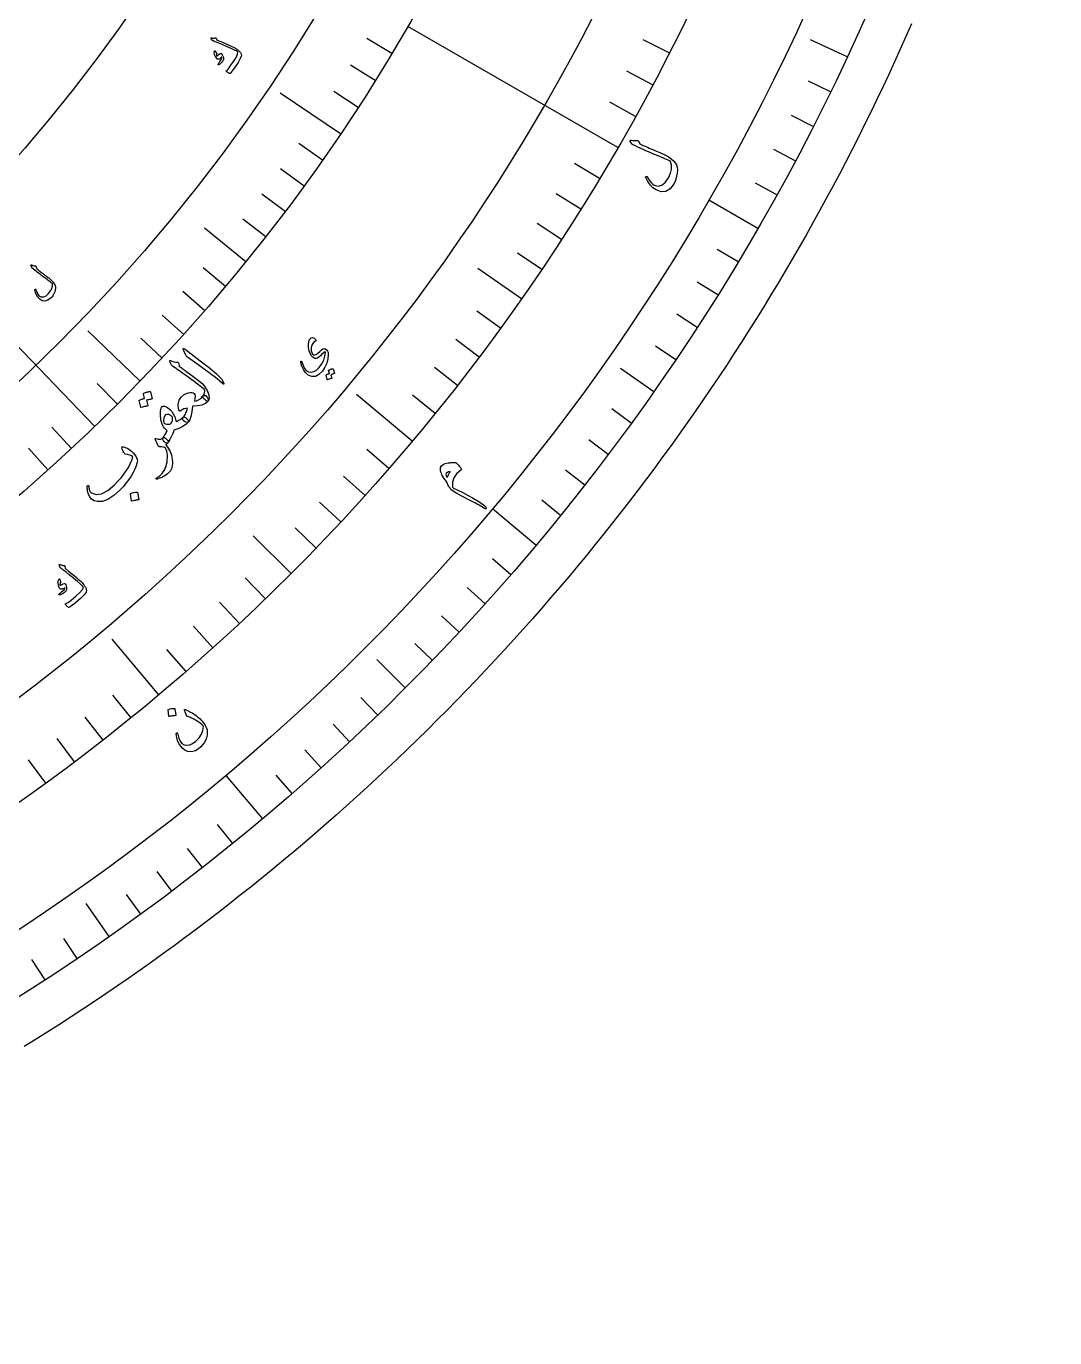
# Model space of a CAD drawing. Header units: millimetres. Extents: x -280 to 280, y -280 to 343.
# Drawn here: x 147.1 to 274.4, y -274.4 to -112.2 of the extents above; entities that cross this region are included whole.
import ezdxf

# ---------------------------------------------------------------- set-up
doc = ezdxf.new("R2010")
doc.units = ezdxf.units.MM
for name, color, linetype in [('CUT_OUTER', 1, 'Continuous'), ('ENGRAVE', 7, 'Continuous'), ('ENGRAVE_FINE', 8, 'Continuous'), ('TEXT', 5, 'Continuous')]:
    doc.layers.add(name, color=color, linetype=linetype)

msp = doc.modelspace()

# ---------------------------------------------------------------- linework, layer by layer
at = {"layer": 'CUT_OUTER'}
msp.add_lwpolyline([(256.6701, -111.8948), (255.9787, -113.4676), (255.2777, -115.0361), (254.567, -116.6003), (253.8468, -118.1601), (253.117, -119.7154), (252.3777, -121.2663), (251.6289, -122.8125), (250.8705, -124.3542), (250.1028, -125.8912), (249.3256, -127.4234), (248.5391, -128.9508), (247.7432, -130.4734), (246.938, -131.9911), (246.1234, -133.5038), (245.2996, -135.0115), (244.4666, -136.514), (243.6244, -138.0115), (242.7729, -139.5037), (241.9124, -140.9907), (241.0427, -142.4724), (240.164, -143.9488), (239.2762, -145.4197), (238.3795, -146.8851), (237.4737, -148.345), (236.559, -149.7993), (235.6354, -151.248), (234.7029, -152.691), (233.7616, -154.1282), (232.8115, -155.5597), (231.8526, -156.9852), (230.885, -158.4049), (229.9087, -159.8186), (228.9237, -161.2263), (227.9302, -162.6279), (226.928, -164.0234), (225.9173, -165.4127), (224.8981, -166.7958), (223.8704, -168.1726), (222.8343, -169.5431), (221.7898, -170.9072), (220.737, -172.2648), (219.6758, -173.616), (218.6064, -174.9607), (217.5288, -176.2987), (216.4429, -177.6301), (215.3489, -178.9548), (214.2468, -180.2728), (213.1367, -181.584), (212.0185, -182.8884), (210.8923, -184.1859), (209.7582, -185.4764), (208.6162, -186.76), (207.4663, -188.0365), (206.3086, -189.306), (205.1432, -190.5683), (203.97, -191.8234), (202.7892, -193.0714), (201.6007, -194.312), (200.4046, -195.5453), (199.201, -196.7713), (197.9899, -197.9899), (196.7713, -199.201), (195.5453, -200.4046), (194.312, -201.6007), (193.0714, -202.7892), (191.8234, -203.97), (190.5683, -205.1432), (189.306, -206.3086), (188.0365, -207.4663), (186.76, -208.6162), (185.4764, -209.7582), (184.1859, -210.8923), (182.8884, -212.0185), (181.584, -213.1367), (180.2728, -214.2468), (178.9548, -215.3489), (177.6301, -216.4429), (176.2987, -217.5288), (174.9607, -218.6064), (173.616, -219.6758), (172.2648, -220.737), (170.9072, -221.7898), (169.5431, -222.8343), (168.1726, -223.8704), (166.7958, -224.8981), (165.4127, -225.9173), (164.0234, -226.928), (162.6279, -227.9302), (161.2263, -228.9237), (159.8186, -229.9087), (158.4049, -230.885), (156.9852, -231.8526), (155.5597, -232.8115), (154.1282, -233.7616), (152.691, -234.7029), (151.248, -235.6354), (149.7993, -236.559), (148.345, -237.4737), (146.8851, -238.3795)], dxfattribs=at)
at = {"layer": 'ENGRAVE'}
for points in [[(220.3169, -127.2), (194.3361, -112.2)], [(248.6909, -115.9665), (244.1593, -113.8534)], [(186.0215, -125.5044), (178.5607, -120.4708)], [(237.6374, -137.2), (231.5752, -133.7)], [(174.3014, -141.3307), (169.1749, -137.1739)], [(155.6073, -161.684), (134.8042, -140.0685)], [(208.3923, -145.9178), (202.9859, -142.1322)], [(161.2082, -156.1002), (154.7426, -149.8395)], [(224.7753, -157.3894), (220.6796, -154.5215)], [(194.8817, -163.5252), (187.9873, -157.7401)], [(210.2026, -176.3809), (204.8403, -171.8814)], [(179.888, -179.888), (175.2211, -175.2211)], [(163.5252, -194.8817), (157.7401, -187.9873)], [(194.0301, -194.0301), (190.4946, -190.4946)], [(176.3809, -210.2026), (171.8814, -204.8403)], [(157.3894, -224.7753), (154.5215, -220.6796)]]:
    msp.add_lwpolyline(points, dxfattribs=at)
for radius in [274.4, 274.4, 267.4, 254.4, 254.4, 243.9, 224.4, 224.4, 213.9, 194.4, 194.4]:
    msp.add_circle((0, 0), radius, dxfattribs=at)
at = {"layer": 'ENGRAVE_FINE'}
for points in [[(192.3596, -115.5558), (189.2736, -113.702)], [(226.6721, -115.4952), (223.4644, -113.8608)], [(190.3061, -118.9072), (187.2531, -116.9996)], [(224.6219, -119.4336), (221.4433, -117.7435)], [(246.6291, -120.289), (243.9327, -118.9739)], [(188.1933, -122.2238), (185.1741, -120.263)], [(222.5033, -123.3356), (219.3546, -121.5903)], [(244.4922, -124.575), (241.8192, -123.213)], [(183.7915, -128.748), (180.843, -126.6825)], [(242.2808, -128.823), (239.632, -127.4146)], [(218.0634, -131.0257), (214.9776, -129.1715)], [(181.5038, -131.9535), (178.592, -129.8366)], [(179.1591, -135.1198), (176.2849, -132.9521)], [(215.7434, -134.8115), (212.6905, -132.9038)], [(239.9956, -133.0318), (237.3718, -131.5773)], [(176.7581, -138.2459), (173.9224, -136.028)], [(213.3578, -138.5562), (210.3386, -136.5955)], [(210.9072, -142.2587), (207.9226, -140.2456)], [(235.2067, -141.3264), (232.6352, -139.7813)], [(171.7898, -144.3732), (169.0338, -142.0571)], [(232.7044, -145.4098), (230.1603, -143.8201)], [(169.2239, -147.3724), (166.5091, -145.0082)], [(205.8139, -149.5326), (202.9015, -147.4165)], [(166.6045, -150.3273), (163.9317, -147.9157)], [(230.1312, -149.449), (227.6152, -147.815)], [(163.9323, -153.2369), (161.3024, -150.7786)], [(203.1729, -153.1017), (200.2978, -150.9352)], [(227.4879, -153.4425), (225.0008, -151.765)], [(200.4699, -156.6243), (197.6331, -154.4079)], [(158.4329, -158.9162), (155.8912, -156.3668)], [(197.7059, -160.0991), (194.9082, -157.8336)], [(221.9943, -161.2883), (219.5672, -159.5249)], [(152.7322, -164.4027), (150.2819, -161.7652)], [(219.1456, -165.138), (216.7497, -163.3326)], [(149.8084, -167.0712), (147.4051, -164.391)], [(191.9981, -166.9014), (189.2812, -164.5396)], [(189.056, -170.2268), (186.3807, -167.818)], [(216.2302, -168.9375), (213.8661, -167.0905)], [(186.0564, -173.5004), (183.4235, -171.0452)], [(213.2489, -172.6855), (210.9174, -170.7976)], [(183, -176.7211), (180.4104, -174.2203)], [(207.0923, -180.0226), (204.8282, -178.0544)], [(176.7211, -183), (174.2203, -180.4104)], [(203.9189, -183.6094), (201.6895, -181.602)], [(173.5004, -186.0564), (171.0452, -183.4235)], [(170.2268, -189.056), (167.818, -186.3807)], [(200.6835, -187.1404), (198.4894, -185.0944)], [(166.9014, -191.9981), (164.5396, -189.2812)], [(197.3868, -190.6143), (195.2288, -188.5303)], [(160.0991, -197.7059), (157.8336, -194.9082)], [(190.6143, -197.3868), (188.5303, -195.2288)], [(156.6243, -200.4699), (154.4079, -197.6331)], [(187.1404, -200.6835), (185.0944, -198.4894)], [(153.1017, -203.1729), (150.9352, -200.2978)], [(183.6094, -203.9189), (181.602, -201.6895)], [(149.5326, -205.8139), (147.4165, -202.9015)], [(180.0226, -207.0923), (178.0544, -204.8282)], [(172.6855, -213.2489), (170.7976, -210.9174)], [(168.9375, -216.2302), (167.0905, -213.8661)], [(165.138, -219.1456), (163.3326, -216.7497)], [(161.2883, -221.9943), (159.5249, -219.5672)], [(153.4425, -227.4879), (151.765, -225.0008)], [(149.449, -230.1312), (147.815, -227.6152)]]:
    msp.add_lwpolyline(points, dxfattribs=at)
at = {"layer": 'TEXT'}
for points in [[(170.0605, -113.6406), (170.1282, -113.6482), (170.194, -113.6529), (170.258, -113.6547), (170.32, -113.6535), (170.3804, -113.6491), (170.4394, -113.6412), (170.4968, -113.6297), (170.5528, -113.6148), (170.5799, -113.6128), (170.6039, -113.6221), (170.6246, -113.6426), (170.642, -113.6742), (170.7274, -113.8516), (170.7372, -113.8699), (170.7463, -113.8843), (170.7545, -113.8948), (170.762, -113.9015), (171.1937, -114.0791), (171.5824, -114.2418), (171.9279, -114.3898), (172.2302, -114.523), (172.4887, -114.6417), (172.703, -114.7461), (172.8729, -114.8362), (172.9985, -114.912), (173.2289, -115.0651), (173.2992, -115.1177), (173.3675, -115.174), (173.4337, -115.2341), (173.4978, -115.298), (173.5597, -115.3658), (173.6191, -115.438), (173.676, -115.5146), (173.7305, -115.5955), (173.7471, -115.8117), (173.6135, -116.1751), (173.3286, -116.685), (172.8911, -117.3404), (172.7458, -117.5391), (172.606, -117.7193), (172.4717, -117.881), (172.3431, -118.024), (172.3271, -118.0342), (172.3111, -118.0382), (172.295, -118.0362), (172.2787, -118.0281), (172.2045, -117.9834), (172.1373, -117.9423), (172.0771, -117.9047), (172.0239, -117.8706), (171.9771, -117.8397), (171.9362, -117.8114), (171.9011, -117.7858), (171.8718, -117.763), (171.856, -117.7492), (171.8506, -117.7365), (171.8556, -117.7249), (171.8709, -117.7144), (171.9785, -117.6278), (172.0988, -117.5036), (172.2318, -117.3417), (172.3774, -117.1422), (172.7906, -116.5313), (173.0834, -116.0332), (173.2571, -115.6486), (173.3122, -115.3783), (173.169, -115.2833), (172.8897, -115.1393), (172.4745, -114.9461), (171.9236, -114.7033), (171.3696, -114.4636), (170.9498, -114.2835), (170.6639, -114.1632), (170.5119, -114.103), (170.4695, -114.0876), (170.4299, -114.0732), (170.393, -114.0599), (170.3589, -114.0475), (170.3277, -114.0363), (170.2999, -114.0264), (170.2754, -114.018), (170.2543, -114.0109), (170.2099, -113.9929), (170.1719, -113.9691), (170.1402, -113.9396), (170.115, -113.9043), (169.9955, -113.6973), (169.9883, -113.682), (169.9856, -113.6689), (169.9873, -113.658), (169.9936, -113.6493), (170.0071, -113.6424), (170.0228, -113.6387), (170.0406, -113.6381), (170.0605, -113.6406)], [(170.4105, -115.2247), (170.4175, -115.2168), (170.4261, -115.2117), (170.4363, -115.2093), (170.448, -115.2096), (170.4564, -115.2128), (170.4647, -115.2176), (170.4728, -115.2239), (170.4807, -115.2317), (170.6628, -115.4966), (170.6798, -115.5255), (170.6907, -115.551), (170.6953, -115.5731), (170.6937, -115.5919), (170.6709, -115.6614), (170.6592, -115.7258), (170.6587, -115.785), (170.6693, -115.8392), (170.6819, -115.857), (170.7059, -115.8606), (170.7413, -115.8499), (170.788, -115.825), (170.8147, -115.8052), (170.8413, -115.7841), (170.868, -115.7618), (170.8946, -115.7381), (170.9215, -115.713), (170.9487, -115.6859), (170.9764, -115.657), (171.0044, -115.6263), (171.1334, -115.5418), (171.2604, -115.5725), (171.3853, -115.7186), (171.5078, -115.9803), (171.5347, -116.0722), (171.5488, -116.154), (171.5502, -116.2254), (171.539, -116.2867), (171.5147, -116.3458), (171.4705, -116.4204), (171.4064, -116.5103), (171.3223, -116.6157), (171.2782, -116.6686), (171.2343, -116.7174), (171.1906, -116.7621), (171.1471, -116.8027), (171.1047, -116.8397), (171.0643, -116.8739), (171.0258, -116.9051), (170.9894, -116.9334), (170.9616, -116.9472), (170.9364, -116.9534), (170.9138, -116.952), (170.8939, -116.943), (170.8775, -116.9276), (170.8704, -116.9099), (170.8724, -116.89), (170.8837, -116.8679), (170.9235, -116.8003), (170.9699, -116.7243), (171.0227, -116.64), (171.082, -116.5473), (171.1925, -116.3743), (171.2723, -116.2349), (171.3215, -116.129), (171.3402, -116.0568), (171.3397, -116.0455), (171.3352, -116.0365), (171.3265, -116.0298), (171.3137, -116.0254), (171.3043, -116.0249), (171.293, -116.0283), (171.28, -116.0356), (171.2652, -116.0467), (171.141, -116.1594), (171.0864, -116.2046), (171.0327, -116.2385), (170.9798, -116.2611), (170.9277, -116.2724), (170.8738, -116.2752), (170.8262, -116.2661), (170.7849, -116.2452), (170.75, -116.2125), (170.5438, -115.9486), (170.4185, -115.696), (170.3741, -115.4548), (170.4105, -115.2247)], [(221.86, -126.4392), (221.8437, -126.412), (221.8364, -126.3849), (221.8381, -126.3579), (221.8489, -126.3309), (221.8676, -126.3084), (221.8929, -126.2948), (221.9248, -126.2901), (221.9634, -126.2942), (222.1843, -126.3249), (222.3834, -126.3367), (222.5607, -126.3296), (222.7163, -126.3036), (222.7691, -126.2998), (222.8174, -126.3176), (222.8612, -126.3571), (222.9005, -126.4183), (222.9168, -126.4525), (222.9327, -126.4851), (222.9481, -126.5162), (222.9631, -126.5458), (222.9772, -126.5736), (222.9899, -126.5994), (223.0011, -126.623), (223.0109, -126.6446), (223.0298, -126.6822), (223.0579, -126.7173), (223.0952, -126.75), (223.1416, -126.7802), (223.2826, -126.8481), (223.4374, -126.9201), (223.6062, -126.9961), (223.789, -127.0762), (223.9854, -127.1607), (224.1952, -127.2503), (224.4184, -127.3448), (224.655, -127.4443), (224.8929, -127.5403), (225.1157, -127.6321), (225.3232, -127.7198), (225.5157, -127.8033), (225.6936, -127.8825), (225.858, -127.9572), (226.0087, -128.0274), (226.1457, -128.093), (226.542, -128.3039), (226.8938, -128.5453), (227.2009, -128.8176), (227.4631, -129.1207), (227.5913, -129.3442), (227.6692, -129.6217), (227.6966, -129.9532), (227.6733, -130.3387), (227.6094, -130.7349), (227.5201, -131.0906), (227.4054, -131.4056), (227.2656, -131.68), (226.788, -132.2926), (226.2615, -132.6227), (225.6875, -132.6704), (225.0665, -132.4367), (224.6667, -132.1556), (224.3202, -131.8038), (224.0265, -131.3818), (223.7854, -130.8899), (223.7741, -130.8566), (223.7722, -130.8275), (223.7796, -130.8025), (223.7963, -130.7817), (223.8198, -130.7629), (223.8427, -130.7515), (223.8652, -130.7477), (223.8872, -130.7515), (223.9169, -130.7623), (223.9421, -130.7783), (223.963, -130.7997), (223.9795, -130.8262), (224.2237, -131.2083), (224.4484, -131.505), (224.6537, -131.7163), (224.8399, -131.8418), (225.3326, -131.9555), (225.7886, -131.8435), (226.2071, -131.5053), (226.5872, -130.9407), (226.8356, -130.3774), (226.9615, -129.8503), (226.9653, -129.3598), (226.8473, -128.9064), (226.7066, -128.8346), (226.5403, -128.7541), (226.3485, -128.6649), (226.1312, -128.567), (225.8875, -128.4605), (225.6167, -128.3457), (225.3188, -128.2225), (224.994, -128.0909), (224.6608, -127.9515), (224.3337, -127.8129), (224.0127, -127.675), (223.6977, -127.5379), (223.3891, -127.4011), (223.087, -127.2641), (222.7916, -127.1269), (222.5027, -126.9896), (222.2184, -126.8682), (222.1888, -126.8494), (222.1629, -126.8288), (222.1405, -126.8065), (222.1218, -126.7824)], [(147.7149, -141.7846), (147.7092, -141.7656), (147.7089, -141.748), (147.7141, -141.7319), (147.7249, -141.7171), (147.7397, -141.7063), (147.7571, -141.7019), (147.7772, -141.7038), (147.8, -141.7122), (147.9293, -141.7644), (148.0484, -141.8018), (148.1571, -141.8245), (148.2555, -141.8324), (148.2881, -141.8381), (148.3147, -141.8563), (148.3351, -141.8869), (148.3495, -141.9301), (148.3541, -141.9533), (148.3587, -141.9756), (148.3633, -141.9968), (148.3678, -142.0171), (148.3721, -142.0361), (148.3758, -142.0537), (148.379, -142.0697), (148.3816, -142.0843), (148.3873, -142.11), (148.3989, -142.1357), (148.4165, -142.1612), (148.44, -142.1866), (148.515, -142.2493), (148.5979, -142.3166), (148.6886, -142.3884), (148.7871, -142.4649), (148.8932, -142.5461), (149.0067, -142.6325), (149.1275, -142.7239), (149.2557, -142.8203), (149.3852, -142.9149), (149.5061, -143.0046), (149.6185, -143.0895), (149.7223, -143.1696), (149.8181, -143.2448), (149.9062, -143.3152), (149.9868, -143.3808), (150.0598, -143.4415), (150.2676, -143.63), (150.4438, -143.8302), (150.5883, -144.0421), (150.7008, -144.2659), (150.7444, -144.4209), (150.7493, -144.6008), (150.7154, -144.8058), (150.6427, -145.0356), (150.5439, -145.2657), (150.4358, -145.4675), (150.3187, -145.6408), (150.1925, -145.7856), (149.8106, -146.084), (149.4418, -146.2041), (149.0867, -146.1461), (148.7454, -145.9106), (148.5454, -145.6797), (148.3883, -145.4141), (148.274, -145.1138), (148.2022, -144.7789), (148.2005, -144.757), (148.2037, -144.739), (148.212, -144.725), (148.2253, -144.7149), (148.2424, -144.707), (148.258, -144.7036), (148.2722, -144.7047), (148.285, -144.7103), (148.3013, -144.7213), (148.3142, -144.7349), (148.3237, -144.751), (148.3297, -144.7696), (148.4199, -145.0382), (148.5112, -145.2522), (148.6038, -145.4113), (148.6977, -145.5156), (148.9793, -145.6591), (149.2727, -145.6603), (149.5775, -145.5188), (149.8933, -145.2345), (150.1293, -144.9312), (150.2858, -144.631), (150.3628, -144.3345), (150.3604, -144.0418), (150.2862, -143.9768), (150.1977, -143.9026), (150.0951, -143.8192), (149.9784, -143.7266), (149.847, -143.6248), (149.7004, -143.5138), (149.5388, -143.3937), (149.362, -143.2643), (149.1813, -143.1289), (149.0042, -142.995), (148.8307, -142.8624), (148.6607, -142.7312), (148.4945, -142.6012), (148.3324, -142.4721), (148.1742, -142.3439), (148.0201, -142.2166), (147.8662, -142.0997), (147.8512, -142.0838), (147.8386, -142.0673), (147.8285, -142.0504), (147.8208, -142.0329)], [(182.9021, -151.1366), (182.7226, -151.2483), (182.5778, -151.4188), (182.4675, -151.6482), (182.3916, -151.9366), (182.3742, -152.1455), (182.3928, -152.3473), (182.4475, -152.5421), (182.5383, -152.7299), (182.562, -152.7608), (182.5918, -152.7868), (182.6279, -152.8079), (182.6701, -152.824), (182.8352, -152.8334), (183.0183, -152.7704), (183.2191, -152.635), (183.4376, -152.4271), (183.6506, -152.2196), (183.8316, -152.0905), (183.9806, -152.04), (184.0978, -152.0681), (184.2763, -152.208), (184.4033, -152.3711), (184.4788, -152.5576), (184.5026, -152.7674), (184.4481, -153.3273), (184.3087, -153.8578), (184.0847, -154.3585), (183.7761, -154.8288), (183.3505, -155.2677), (182.917, -155.4979), (182.4764, -155.5197), (182.0292, -155.3335), (181.8312, -155.1758), (181.6459, -154.9696), (181.4734, -154.715), (181.3133, -154.4121), (181.2745, -154.3211), (181.2388, -154.2314), (181.2062, -154.1427), (181.1767, -154.0552), (181.1502, -153.9683), (181.1268, -153.8814), (181.1063, -153.7946), (181.0888, -153.7079), (181.086, -153.6668), (181.0942, -153.6392), (181.1134, -153.625), (181.1436, -153.6242), (181.1721, -153.6337), (181.1952, -153.6497), (181.2128, -153.6722), (181.2248, -153.7012), (181.3732, -154.1621), (181.5576, -154.5179), (181.7786, -154.7684), (182.0365, -154.9133), (182.3883, -154.9717), (182.7272, -154.9058), (183.0531, -154.7155), (183.3653, -154.4008), (183.6953, -153.9386), (183.9338, -153.4736), (184.081, -153.0064), (184.1368, -152.5374), (184.1352, -152.5052), (184.1242, -152.4845), (184.1037, -152.4751), (184.0738, -152.4772), (183.9892, -152.516), (183.8701, -152.6061), (183.7164, -152.7474), (183.5279, -152.9399), (183.3272, -153.1283), (183.1453, -153.2479), (182.9822, -153.2988), (182.838, -153.2811), (182.7048, -153.2171), (182.5832, -153.1284), (182.4733, -153.0149), (182.3749, -152.8766), (182.2166, -152.5634), (182.112, -152.2257), (182.0607, -151.8638), (182.0628, -151.4776), (182.0686, -151.3795), (182.079, -151.2881), (182.0937, -151.2035), (182.113, -151.1256), (182.1361, -151.0546), (182.1627, -150.9903), (182.1926, -150.9329), (182.2259, -150.8823), (182.3931, -150.715), (182.5649, -150.6697), (182.7416, -150.7464), (182.9232, -150.9453), (182.9603, -151.0131), (182.9692, -151.0676), (182.9498, -151.1088), (182.9021, -151.1366)], [(166.6153, -152.331), (166.5449, -152.1449), (166.5475, -152.0495), (166.6233, -152.0448), (166.7723, -152.1306), (168.6565, -153.5537), (169.8117, -154.4284), (170.6844, -155.1823), (171.2735, -155.8164), (171.5784, -156.3315), (171.5914, -156.3867), (171.5909, -156.4247), (171.5768, -156.4454), (171.5493, -156.4489), (171.517, -156.4424), (171.4819, -156.4267), (171.4437, -156.4017), (171.4027, -156.3676), (171.0956, -156.0874), (170.7569, -155.8045), (170.3867, -155.5188), (169.9851, -155.2301), (169.8819, -155.1528), (169.6005, -154.9469), (169.1411, -154.612), (168.5039, -154.148), (167.082, -153.1287), (167.0108, -153.0698), (166.9512, -153.0088), (166.9032, -152.9457), (166.867, -152.8805)], [(165.103, -154.1095), (165.0319, -153.9563), (164.9747, -153.8355), (164.9316, -153.7472), (164.9026, -153.6912), (164.8861, -153.6534), (164.8808, -153.6196), (164.8865, -153.5896), (164.9034, -153.5636), (164.9314, -153.5424), (164.9641, -153.5336), (165.0017, -153.5373), (165.044, -153.5534), (165.2478, -153.6364), (165.4472, -153.6941), (165.6421, -153.7266), (165.8325, -153.7339), (165.89, -153.7398), (165.9351, -153.7679), (165.9677, -153.8183), (165.988, -153.8908), (166.0649, -154.2453), (166.1721, -154.3256), (166.2775, -154.4042), (166.3812, -154.4811), (166.4832, -154.5564), (166.5834, -154.6301), (166.6819, -154.7021), (166.7786, -154.7725), (166.8735, -154.8412), (167.7527, -155.4774), (168.4252, -155.9907), (168.8904, -156.3816), (169.1482, -156.6505), (169.5197, -157.2424), (169.7234, -157.7555), (169.7593, -158.1897), (169.6276, -158.5445), (169.621, -158.5515), (169.6144, -158.5586), (169.6078, -158.5657), (169.6012, -158.5727), (169.5225, -158.5778), (169.4071, -158.5203), (169.255, -158.4002), (169.0661, -158.2176), (169.0013, -158.1446), (168.9681, -158.0765), (168.9666, -158.0132), (168.9966, -157.9547), (169.1279, -157.7429), (169.2021, -157.5339), (169.2193, -157.3279), (169.1793, -157.125), (169.0266, -156.9942), (168.8492, -156.8495), (168.647, -156.6908), (168.4202, -156.5181), (168.1701, -156.3317), (167.8979, -156.132), (167.6037, -155.9191), (167.2875, -155.6928), (166.9788, -155.468), (166.7008, -155.2666), (166.4533, -155.0888), (166.2365, -154.9344), (166.0509, -154.8027), (165.8975, -154.6928), (165.7763, -154.6047), (165.6871, -154.5385), (165.2229, -154.2342), (165.1814, -154.1995), (165.1476, -154.1672), (165.1215, -154.1372), (165.103, -154.1095)], [(184.5379, -154.7718), (184.537, -154.7608), (184.5405, -154.7494), (184.5484, -154.7375), (184.5607, -154.7253), (184.618, -154.6926), (184.6758, -154.6628), (184.7341, -154.6361), (184.793, -154.6123), (184.8529, -154.5914), (184.9145, -154.5735), (184.9777, -154.5584), (185.0425, -154.5462), (185.0586, -154.5468), (185.0718, -154.5522), (185.0821, -154.5623), (185.0894, -154.5772), (185.2575, -155.1119), (185.2569, -155.1222), (185.2491, -155.1316), (185.2339, -155.14), (185.2115, -155.1475), (185.1939, -155.1507), (185.1674, -155.1578), (185.1321, -155.1688), (185.0879, -155.1837), (185.0344, -155.2026), (184.9709, -155.2254), (184.8974, -155.2523), (184.8141, -155.283), (184.9402, -155.7022), (184.9417, -155.7179), (184.9346, -155.7305), (184.919, -155.7401), (184.8948, -155.7465), (184.8739, -155.7521), (184.8416, -155.7615), (184.798, -155.7747), (184.743, -155.7918), (184.6761, -155.8133), (184.5969, -155.8397), (184.5053, -155.8712), (184.4013, -155.9077), (184.3878, -155.9092), (184.3779, -155.9065), (184.3716, -155.8995), (184.3688, -155.8884), (184.2215, -155.3602), (184.2206, -155.3492), (184.2241, -155.3378), (184.2321, -155.326), (184.2444, -155.3138), (184.2913, -155.2844), (184.3392, -155.2579), (184.3882, -155.2344), (184.4382, -155.2138), (184.489, -155.1959), (184.5403, -155.1804), (184.5921, -155.1674), (184.6443, -155.1569)], [(161.6457, -157.6359), (161.6453, -157.6191), (161.6516, -157.6023), (161.6647, -157.5854), (161.6845, -157.5686), (161.7744, -157.527), (161.8649, -157.4899), (161.9559, -157.4574), (162.0474, -157.4295), (162.1403, -157.4062), (162.2354, -157.3874), (162.3328, -157.3732), (162.4323, -157.3635), (162.4568, -157.3667), (162.4764, -157.3767), (162.4911, -157.3934), (162.5009, -157.4169), (162.7087, -158.2499), (162.707, -158.2655), (162.6942, -158.2787), (162.6704, -158.2893), (162.6356, -158.2975), (162.6085, -158.3), (162.5676, -158.3072), (162.513, -158.3191), (162.4445, -158.3356), (162.3614, -158.3569), (162.2628, -158.3827), (162.1487, -158.4133), (162.0192, -158.4484), (162.1724, -159.1012), (162.1732, -159.1252), (162.1613, -159.1433), (162.1366, -159.1556), (162.0993, -159.162), (162.0669, -159.1675), (162.017, -159.1773), (161.9494, -159.1913), (161.8642, -159.2095), (161.7606, -159.2327), (161.6377, -159.2618), (161.4955, -159.2966), (161.3341, -159.3372), (161.3135, -159.3376), (161.2987, -159.3321), (161.2897, -159.3207), (161.2865, -159.3035), (161.1118, -158.4827), (161.1115, -158.4659), (161.118, -158.4491), (161.1311, -158.4323), (161.1509, -158.4155), (161.2248, -158.3776), (161.3, -158.3442), (161.3766, -158.3155), (161.4545, -158.2913), (161.5333, -158.2713), (161.6126, -158.255), (161.6924, -158.2425), (161.7727, -158.2337)], [(168.9966, -157.9547), (169.1081, -157.866), (169.2191, -157.8394), (169.3296, -157.8749), (169.4395, -157.9725), (169.5737, -158.1619), (169.6497, -158.3204), (169.6677, -158.4479), (169.6276, -158.5445), (169.2938, -158.8421), (168.8582, -159.0454), (168.3214, -159.1537), (167.684, -159.1664), (167.6107, -159.8759), (167.5034, -160.4369), (167.3632, -160.849), (167.191, -161.1119), (167.1037, -161.1696), (166.9962, -161.1826), (166.8684, -161.1508), (166.7206, -161.0743), (166.5591, -160.9375), (166.4801, -160.7983), (166.4834, -160.6567), (166.5691, -160.5126), (166.6617, -160.3957), (166.746, -160.2734), (166.8221, -160.1457), (166.8899, -160.0126), (166.949, -159.8738), (166.9989, -159.7288), (167.0397, -159.5776), (167.0713, -159.4203), (166.8583, -159.4471), (166.6403, -159.5171), (166.4173, -159.6302), (166.1891, -159.7864), (166.1647, -159.7971), (166.1384, -159.7942), (166.11, -159.7778), (166.0798, -159.7478), (166.0054, -159.6131), (165.9563, -159.4296), (165.9324, -159.1974), (165.9333, -158.9164), (166.0419, -158.4339), (166.2839, -158.0449), (166.6599, -157.7487), (167.1705, -157.5445), (167.4231, -157.4914), (167.6297, -157.4836), (167.7903, -157.5211), (167.905, -157.604), (167.9791, -157.7459), (168.0109, -157.9538), (168.0004, -158.2275), (167.9472, -158.5673), (168.1962, -158.5235), (168.4543, -158.4069), (168.7212, -158.2173), (168.9966, -157.9547)], [(163.9431, -159.2381), (163.9529, -159.2284), (163.9622, -159.2201), (163.9712, -159.213), (163.9797, -159.2072), (163.9883, -159.2023), (163.9973, -159.1978), (164.0067, -159.1936), (164.0166, -159.19), (164.1515, -159.1758), (164.2939, -159.1969), (164.4438, -159.2533), (164.6012, -159.3452), (164.8847, -159.5689), (165.1247, -159.822), (165.3211, -160.1046), (165.4737, -160.4169), (165.5046, -160.4953), (165.5338, -160.5755), (165.5613, -160.6574), (165.5871, -160.741), (165.6112, -160.8264), (165.6336, -160.9135), (165.6543, -161.0024), (165.6733, -161.093), (165.8115, -161.0226), (165.9425, -160.9518), (166.0662, -160.8807), (166.1827, -160.8091), (166.2915, -160.7367), (166.3921, -160.6632), (166.4847, -160.5885), (166.5691, -160.5126), (166.6099, -160.4918), (166.6657, -160.4987), (166.7365, -160.5333), (166.8221, -160.5957), (167.0236, -160.7695), (167.1522, -160.9135), (167.2081, -161.0276), (167.191, -161.1119), (166.9013, -161.4086), (166.5069, -161.6811), (166.008, -161.9288), (165.405, -162.1509), (165.3336, -162.3538), (165.246, -162.573), (165.1419, -162.8086), (165.0214, -163.0604), (164.8955, -163.3071), (164.7888, -163.5), (164.7015, -163.639), (164.6337, -163.7242), (164.586, -163.7535), (164.5247, -163.7589), (164.4498, -163.7407), (164.3613, -163.6986), (164.3152, -163.6701), (164.272, -163.6386), (164.2319, -163.6042), (164.1947, -163.5667), (164.1597, -163.5271), (164.1259, -163.4862), (164.0934, -163.4441), (164.0621, -163.4006), (164.0137, -163.3116), (163.9908, -163.2343), (163.9933, -163.1688), (164.0213, -163.1152), (164.1008, -162.9998), (164.1765, -162.8857), (164.2483, -162.7729), (164.3161, -162.6613), (164.3809, -162.5502), (164.4435, -162.4386), (164.504, -162.3266), (164.5622, -162.2142), (164.3962, -162.0759), (164.2461, -161.9094), (164.112, -161.7149), (163.9936, -161.4923), (163.9142, -161.2968), (163.8485, -161.0958), (163.7967, -160.8893), (163.7585, -160.6773), (163.7349, -160.4589), (163.7267, -160.2333), (163.7337, -160.0005), (163.7561, -159.7604), (163.7858, -159.5856), (163.8268, -159.4403), (163.8792, -159.3245), (163.9431, -159.2381)], [(164.3727, -160.2552), (164.2252, -160.4244), (164.1374, -160.6369), (164.109, -160.893), (164.1401, -161.1927), (164.1718, -161.27), (164.2449, -161.3326), (164.3594, -161.3803), (164.5154, -161.4132), (164.6847, -161.4204), (164.8326, -161.398), (164.959, -161.3461), (165.0638, -161.2646), (165.1478, -161.1451), (165.2049, -160.986), (165.235, -160.7874), (165.2381, -160.5494), (164.9979, -160.3352), (164.7736, -160.2149), (164.5653, -160.1882), (164.3727, -160.2552)], [(163.4414, -164.0757), (163.1106, -163.3213), (163.0907, -163.2547), (163.092, -163.211), (163.1146, -163.1902), (163.1583, -163.1923), (163.3102, -163.2303), (163.4469, -163.2564), (163.5684, -163.2706), (163.6746, -163.2729), (163.7732, -163.2572), (163.865, -163.2246), (163.9499, -163.175), (164.0281, -163.1083), (164.1181, -163.0552), (164.2252, -163.0597), (164.3495, -163.1218), (164.4908, -163.2417), (164.6125, -163.383), (164.6781, -163.5093), (164.6874, -163.6208), (164.6405, -163.7173), (164.5881, -163.7752), (164.5331, -163.8321), (164.4755, -163.8882), (164.4153, -163.9435), (164.4081, -163.9559), (164.4068, -163.9725), (164.4114, -163.9933), (164.422, -164.0184), (164.7066, -164.3759), (164.9286, -164.7775), (165.0875, -165.2234), (165.183, -165.7137), (165.2166, -166.1889), (165.1903, -166.5895), (165.1043, -166.9152), (164.9591, -167.1657), (164.7858, -167.3643), (164.6153, -167.5346), (164.4478, -167.6763), (164.2832, -167.7897), (164.196, -167.8382), (164.1005, -167.8879), (163.9969, -167.9388), (163.8851, -167.9909), (163.7648, -168.0429), (163.6354, -168.0935), (163.4971, -168.1427), (163.3499, -168.1905), (163.3141, -168.2035), (163.2827, -168.2089), (163.2558, -168.2066), (163.2334, -168.1966), (163.2077, -168.1789), (163.1914, -168.1604), (163.1846, -168.1411), (163.1872, -168.121), (163.1942, -168.0984), (163.207, -168.0784), (163.2258, -168.061), (163.2505, -168.0462), (163.5136, -167.8757), (163.7407, -167.6961), (163.9318, -167.5075), (164.087, -167.3102), (164.2179, -167.0922), (164.329, -166.8621), (164.4203, -166.6201), (164.4918, -166.3661), (164.5443, -166.1002), (164.5787, -165.8224), (164.5948, -165.5329), (164.5928, -165.2316), (164.5665, -164.9808), (164.5176, -164.7542), (164.4463, -164.5516), (164.3525, -164.3731), (164.2451, -164.2905), (164.0857, -164.2327), (163.8743, -164.1997), (163.611, -164.1913), (163.5595, -164.1841), (163.5141, -164.1624), (163.4747, -164.1263), (163.4414, -164.0757)], [(159.0661, -164.2035), (159.1684, -164.2171), (159.2728, -164.2404), (159.3791, -164.2735), (159.4875, -164.3163), (159.5974, -164.3683), (159.7086, -164.4293), (159.8209, -164.4991), (159.9345, -164.5778), (160.1491, -164.7489), (160.3433, -164.9366), (160.5168, -165.1409), (160.6698, -165.362), (160.7862, -165.5784), (160.8569, -165.7755), (160.882, -165.9534), (160.8614, -166.112), (160.7211, -166.5388), (160.5466, -166.9659), (160.3379, -167.3931), (160.095, -167.8203), (159.8169, -168.2465), (159.5029, -168.6706), (159.1529, -169.0923), (158.7669, -169.5114), (157.9804, -170.23), (157.2385, -170.715), (156.5436, -170.9671), (155.8973, -170.9873), (155.5269, -170.8793), (155.2199, -170.6793), (154.976, -170.388), (154.7948, -170.0055), (154.7668, -169.9129), (154.7424, -169.8147), (154.7216, -169.7107), (154.7044, -169.6009), (154.6908, -169.4854), (154.6808, -169.3642), (154.6744, -169.2372), (154.6716, -169.1045), (154.6741, -169.064), (154.6848, -169.0306), (154.7037, -169.0044), (154.7307, -168.9854), (154.7526, -168.9766), (154.7768, -168.9757), (154.8032, -168.9824), (154.8318, -168.9968), (154.8548, -169.014), (154.8709, -169.0359), (154.8799, -169.0626), (154.882, -169.094), (154.8877, -169.2214), (154.9019, -169.3458), (154.9247, -169.4672), (154.956, -169.5856), (154.9973, -169.6885), (155.0494, -169.7766), (155.1123, -169.8499), (155.186, -169.9084), (155.7736, -170.1066), (156.4474, -170.0052), (157.2059, -169.6026), (158.0467, -168.8975), (158.4702, -168.4684), (158.8535, -168.0381), (159.1965, -167.6069), (159.4993, -167.175), (159.7623, -166.7422), (159.986, -166.3083), (160.1705, -165.8736), (160.3156, -165.4382), (160.1495, -165.3236), (159.9322, -165.2283), (159.664, -165.1524), (159.3448, -165.0955), (159.323, -165.0815), (159.2913, -165.047), (159.2499, -164.992), (159.1985, -164.9165), (159.1953, -164.9071), (159.192, -164.8994), (159.1887, -164.8934), (159.1854, -164.8891), (159.1227, -164.7796), (159.0603, -164.6497), (158.9981, -164.4996), (158.9361, -164.3293), (158.9246, -164.2703), (158.9425, -164.2297), (158.9896, -164.2074), (159.0661, -164.2035)], [(199.1815, -168.5746), (199.0873, -168.4627), (198.9961, -168.3481), (198.9078, -168.2309), (198.8225, -168.111), (198.7417, -167.9884), (198.667, -167.8629), (198.5985, -167.7346), (198.5361, -167.6033), (198.4384, -167.347), (198.384, -167.1217), (198.3729, -166.9271), (198.4051, -166.7633), (198.5184, -166.5679), (198.7108, -166.4096), (198.9825, -166.288), (199.3336, -166.2031), (199.4376, -166.1858), (199.542, -166.1716), (199.6467, -166.1606), (199.7516, -166.1527), (199.8573, -166.1475), (199.9639, -166.1446), (200.0716, -166.1439), (200.1804, -166.1455), (200.2405, -166.15), (200.2926, -166.1624), (200.3366, -166.1827), (200.3725, -166.211), (200.4949, -166.3522), (200.6035, -166.479), (200.6983, -166.5915), (200.7793, -166.6896), (200.8456, -166.7719), (200.8963, -166.8368), (200.9313, -166.8843), (200.9507, -166.9144), (200.9659, -166.9616), (200.9638, -167.0047), (200.9444, -167.0439), (200.9078, -167.0791), (200.383, -167.5551), (200.0353, -168.0595), (199.8647, -168.5936), (199.871, -169.1581), (199.886, -169.2103), (199.9091, -169.2529), (199.9403, -169.286), (199.9795, -169.3095), (200.5477, -169.5802), (201.1308, -169.8714), (201.7289, -170.1833), (202.3419, -170.5159), (203.1478, -170.9857), (203.6963, -171.3615), (203.987, -171.6438), (204.0196, -171.8329), (203.9786, -171.8641), (203.9201, -171.867), (203.8441, -171.8415), (203.7507, -171.7877), (203.567, -171.6623), (203.3712, -171.5371), (203.1633, -171.4123), (202.9434, -171.2878), (202.7126, -171.163), (202.4721, -171.0374), (202.222, -170.911), (201.9622, -170.7838), (201.0919, -170.3554), (200.4223, -169.992), (199.9529, -169.6945), (199.6833, -169.4634), (199.5741, -169.3369), (199.4788, -169.214), (199.3975, -169.0948), (199.33, -168.9793), (199.2753, -168.8688), (199.2324, -168.7645), (199.2011, -168.6664), (199.1815, -168.5746)], [(199.2298, -167.9997), (199.2571, -167.9134), (199.2895, -167.8254), (199.3269, -167.7358), (199.3694, -167.6446), (199.4165, -167.5522), (199.4679, -167.4589), (199.5236, -167.3649), (199.5836, -167.27), (199.3918, -167.3133), (199.2459, -167.3668), (199.1457, -167.4308), (199.0913, -167.5051), (199.0619, -167.6234), (199.0751, -167.7452), (199.1311, -167.8706), (199.2298, -167.9997)], [(160.0098, -170.0559), (160.0104, -170.0388), (160.0179, -170.0219), (160.0322, -170.0052), (160.0533, -169.9886), (160.2427, -169.9139), (160.4357, -169.8588), (160.6323, -169.8232), (160.8325, -169.8071), (160.8567, -169.8106), (160.8748, -169.8199), (160.8867, -169.8351), (160.8923, -169.8562), (161.06, -170.7013), (161.0595, -170.7257), (161.0464, -170.7439), (161.0207, -170.7558), (160.9823, -170.7614), (160.9492, -170.7663), (160.8979, -170.7751), (160.8284, -170.7878), (160.7408, -170.8043), (160.6342, -170.8256), (160.5077, -170.8523), (160.3613, -170.8844), (160.195, -170.922), (160.1709, -170.9248), (160.154, -170.921), (160.1441, -170.9105), (160.1414, -170.8933)], [(151.3045, -178.7628), (151.3738, -178.7914), (151.4419, -178.8163), (151.509, -178.8375), (151.5751, -178.8551), (151.6403, -178.8687), (151.705, -178.8782), (151.7692, -178.8835), (151.833, -178.8847), (151.8623, -178.8908), (151.8848, -178.9079), (151.9005, -178.9358), (151.9093, -178.9746), (151.9457, -179.1881), (151.9505, -179.2104), (151.9557, -179.2284), (151.9613, -179.242), (151.9671, -179.2513), (152.3698, -179.5701), (152.7314, -179.86), (153.0519, -180.1212), (153.3311, -180.3538), (153.5685, -180.5577), (153.7633, -180.7331), (153.9157, -180.8799), (154.0255, -180.9982), (154.2227, -181.2299), (154.2811, -181.3069), (154.3361, -181.3871), (154.3879, -181.4708), (154.4363, -181.5577), (154.4812, -181.6482), (154.5221, -181.7426), (154.559, -181.8408), (154.5921, -181.9428), (154.5441, -182.1765), (154.2927, -182.5201), (153.8369, -182.9729), (153.1759, -183.5332), (152.962, -183.6994), (152.7596, -183.8475), (152.5687, -183.9777), (152.3894, -184.0901), (152.3695, -184.096), (152.3513, -184.0954), (152.3348, -184.0883), (152.3201, -184.0748), (152.2551, -184.0052), (152.1965, -183.9414), (152.1442, -183.8834), (152.0983, -183.8312), (152.0582, -183.7843), (152.0235, -183.742), (151.9941, -183.7043), (151.9701, -183.6713), (151.9576, -183.652), (151.9557, -183.6369), (151.9644, -183.6261), (151.9838, -183.6196), (152.1238, -183.5607), (152.2887, -183.4658), (152.4784, -183.3349), (152.6927, -183.168), (153.3146, -182.6473), (153.7753, -182.2093), (154.0754, -181.8554), (154.2157, -181.5863), (154.0931, -181.4425), (153.8415, -181.2055), (153.4611, -180.8753), (152.9522, -180.4514), (152.4391, -180.03), (152.0498, -179.7123), (151.784, -179.4984), (151.6415, -179.3887), (151.6013, -179.3596), (151.5638, -179.3324), (151.5288, -179.307), (151.4965, -179.2836), (151.467, -179.2623), (151.4405, -179.2434), (151.4172, -179.2271), (151.3969, -179.2132), (151.3554, -179.1807), (151.3225, -179.144), (151.298, -179.1032), (151.2821, -179.0583), (151.2185, -178.803), (151.2155, -178.7847), (151.2166, -178.7701), (151.2218, -178.7591), (151.2311, -178.7517), (151.2474, -178.7485), (151.2651, -178.7493), (151.2841, -178.7541), (151.3045, -178.7628)], [(151.1938, -180.5444), (151.2037, -180.5382), (151.2143, -180.5353), (151.2258, -180.5358), (151.238, -180.5397), (151.246, -180.5457), (151.2534, -180.5532), (151.26, -180.5624), (151.266, -180.5731), (151.3782, -180.9084), (151.3875, -180.9441), (151.3912, -180.9743), (151.3894, -180.9992), (151.382, -181.0185), (151.3368, -181.0851), (151.3049, -181.1497), (151.2864, -181.2122), (151.2812, -181.2726), (151.2891, -181.2953), (151.3134, -181.3064), (151.3541, -181.3058), (151.4111, -181.2936), (151.4453, -181.2807), (151.4799, -181.2665), (151.5148, -181.2509), (151.5502, -181.234), (151.5862, -181.2155), (151.6232, -181.1952), (151.6612, -181.173), (151.7001, -181.149), (151.8622, -181.0987), (151.9872, -181.1697), (152.075, -181.362), (152.1252, -181.6759), (152.1257, -181.7812), (152.1159, -181.872), (152.0957, -181.948), (152.0653, -182.0093), (152.0217, -182.0645), (151.9523, -182.13), (151.8573, -182.2057), (151.7365, -182.2916), (151.6738, -182.3342), (151.6125, -182.3725), (151.5528, -182.4066), (151.4945, -182.4363), (151.4384, -182.4627), (151.3854, -182.4865), (151.3353, -182.5079), (151.2881, -182.5268), (151.2546, -182.533), (151.226, -182.5319), (151.2026, -182.5236), (151.1842, -182.5081), (151.1716, -182.4868), (151.1694, -182.4659), (151.1776, -182.4455), (151.1962, -182.4256), (151.2588, -182.3661), (151.3309, -182.2998), (151.4123, -182.2266), (151.5031, -182.1466), (151.6723, -181.9971), (151.799, -181.8738), (151.8831, -181.7767), (151.9247, -181.706), (151.9277, -181.6939), (151.9256, -181.683), (151.9185, -181.6733), (151.9063, -181.6647), (151.8964, -181.6614), (151.8835, -181.6615), (151.8675, -181.6653), (151.8485, -181.6726), (151.683, -181.7541), (151.6116, -181.7855), (151.5445, -181.805), (151.4817, -181.8129), (151.4232, -181.8091), (151.3653, -181.7957), (151.3177, -181.7717), (151.2804, -181.7371), (151.2534, -181.6919), (151.1153, -181.3503), (151.0594, -181.0453), (151.0855, -180.7767), (151.1938, -180.5444)], [(164.6951, -196.7329), (164.6964, -196.7171), (164.704, -196.7019), (164.7179, -196.6873), (164.7381, -196.6734), (164.9164, -196.6167), (165.0972, -196.5785), (165.2805, -196.5587), (165.4663, -196.5573), (165.4886, -196.5621), (165.5049, -196.572), (165.5153, -196.5869), (165.5196, -196.6068), (165.6401, -197.4022), (165.6387, -197.4248), (165.6258, -197.4408), (165.6015, -197.4501), (165.5659, -197.4528), (165.535, -197.4551), (165.4872, -197.4598), (165.4225, -197.4669), (165.3408, -197.4764), (165.2414, -197.4889), (165.1233, -197.5052), (164.9866, -197.5253), (164.8313, -197.549), (164.809, -197.5501), (164.7934, -197.5454), (164.7847, -197.535), (164.7829, -197.5188)], [(166.8305, -196.7053), (166.9863, -196.773), (167.1447, -196.8473), (167.306, -196.9281), (167.4699, -197.0155), (167.6365, -197.111), (167.8056, -197.2162), (167.9771, -197.3311), (168.1511, -197.4558), (168.3191, -197.5845), (168.4783, -197.7184), (168.6288, -197.8576), (168.7704, -198.002), (168.9036, -198.1522), (169.0287, -198.3085), (169.1457, -198.471), (169.2545, -198.6397), (169.3564, -198.8274), (169.4358, -199.0133), (169.4929, -199.1975), (169.5275, -199.38), (169.5269, -199.8626), (169.3937, -200.3431), (169.1277, -200.8209), (168.7286, -201.2956), (168.3966, -201.5874), (168.0621, -201.7907), (167.7253, -201.9056), (167.3866, -201.9321), (167.0654, -201.8713), (166.7669, -201.7358), (166.4911, -201.5257), (166.2378, -201.2414), (166.0208, -200.8979), (165.858, -200.53), (165.7493, -200.1378), (165.6944, -199.7214), (165.6957, -199.6675), (165.7077, -199.6282), (165.7303, -199.6035), (165.7636, -199.5935), (165.8046, -199.5961), (165.8363, -199.6211), (165.8589, -199.6685), (165.8721, -199.7382), (165.9863, -200.2252), (166.1587, -200.6065), (166.3898, -200.882), (166.68, -201.0513), (167.0041, -201.1111), (167.3493, -201.059), (167.7154, -200.8949), (168.102, -200.6187), (168.5045, -200.2077), (168.7978, -199.7647), (168.9819, -199.2901), (169.0567, -198.7844), (169.0551, -198.7702), (169.048, -198.7532), (169.0356, -198.7334), (169.0178, -198.7108), (168.8613, -198.5467), (168.6539, -198.377), (168.3959, -198.2014), (168.0872, -198.0199), (167.9265, -197.9331), (167.7751, -197.8538), (167.6332, -197.7821), (167.5007, -197.7179), (167.3776, -197.662), (167.2637, -197.6153), (167.1592, -197.5777), (167.0638, -197.5493), (167.0161, -197.5327), (166.9791, -197.5115), (166.9528, -197.4857), (166.9373, -197.4552), (166.7106, -196.7714), (166.7046, -196.7254), (166.7226, -196.6991), (166.7646, -196.6924), (166.8305, -196.7053)]]:
    msp.add_lwpolyline(points, close=True, dxfattribs=at)

doc.saveas('drawing.dxf')
